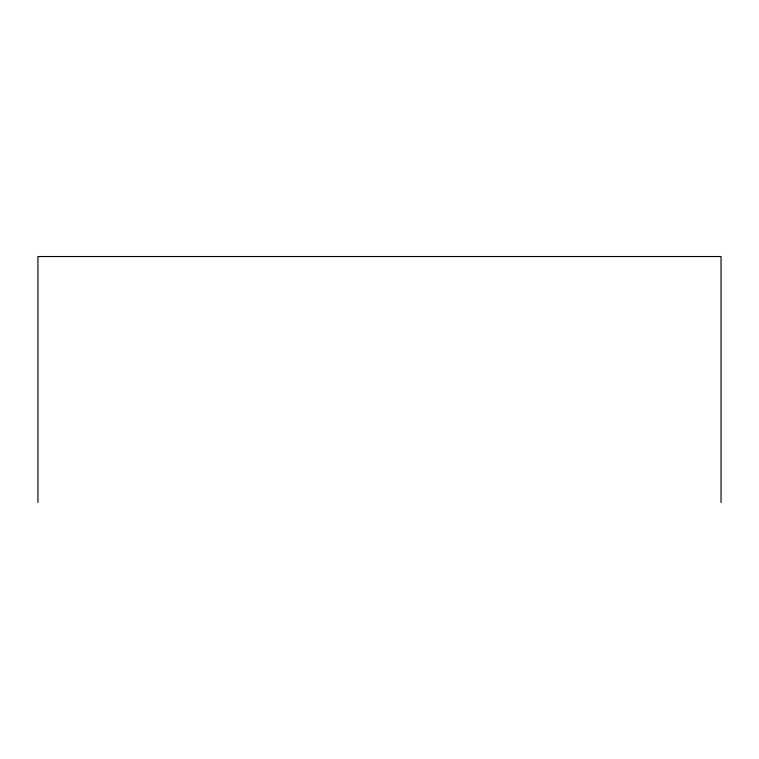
<?xml version="1.0" encoding="UTF-8"?>
<svg xmlns="http://www.w3.org/2000/svg" width="759" height="759" viewBox="0 0 759 759"><rect width="100%" height="100%" fill="white"/><g stroke="black" fill="none" stroke-linecap="round" stroke-linejoin="round"><path stroke-width="1.14" d="M721.05 502.458L721.05 256.542L37.95 256.542L37.95 502.458"/></g></svg>
